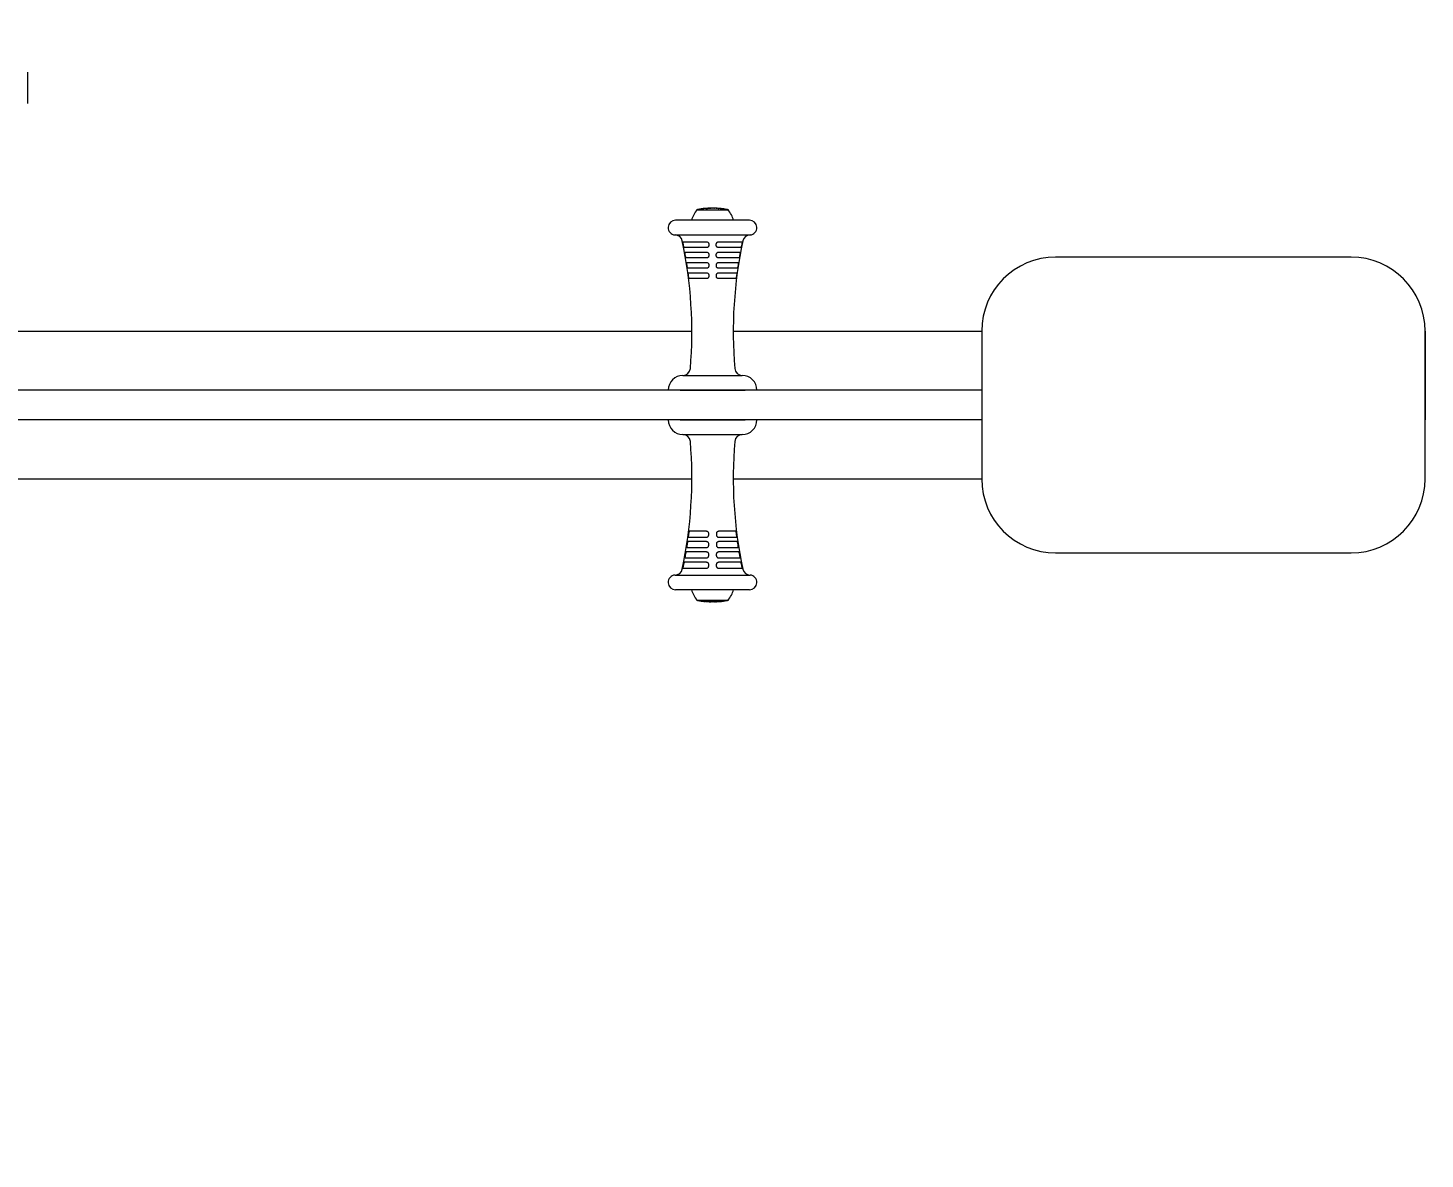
# Model space of a CAD drawing. Header units: millimetres. Extents: x -3351 to 2882, y -2837 to 2332.
# Drawn here: x 437 to 1382, y 97 to 862 of the extents above; entities that cross this region are included whole.
import ezdxf

# ---------------------------------------------------------------- set-up
doc = ezdxf.new("R2010")
doc.units = ezdxf.units.MM
doc.layers.add('DIKOM_ОБЪЕКТ', color=7, linetype='Continuous')
doc.layers.add('DIKOM_РАЗМЕР_ЗОНА', color=7, linetype='Continuous')
doc.styles.add('style1', font='arialbd.ttf', dxfattribs={"width": 0.8})
doc.dimstyles.new('1-50', dxfattribs={"dimtxt": 300, "dimasz": 200, "dimexe": 100, "dimexo": 0, "dimgap": 100, "dimtad": 1, "dimtxsty": 'style1', "dimcen": 200, "dimclrd": 7, "dimclre": 7, "dimclrt": 7, "dimadec": 1, "dimazin": 2, "dimtfac": 1, "dimtmove": 0, "dimatfit": 2, "dimfxl": 0, "dimlwd": 25, "dimlwe": 18, "dimarcsym": 0})

# ---------------------------------------------------------------- blocks, each defined once
blk = doc.blocks.new('*D3')
at = {"layer": 'Defpoints', "color": 0, "transparency": 16777216}
for p in [(-2900.55, 2331.81), (804.23, 2331.81), (804.23, -2168.19)]:
    blk.add_point(p, dxfattribs=at)
at = {"layer": 'DIKOM_РАЗМЕР_ЗОНА', "color": 7, "lineweight": 18, "transparency": 16777216}
for p, q in [((804.23, 2331.81), (-3000.55, 2331.81)), ((804.23, -2168.19), (-3000.55, -2168.19))]:
    blk.add_line(p, q, dxfattribs=at)
at = {"layer": 'DIKOM_РАЗМЕР_ЗОНА', "color": 7, "lineweight": 25, "transparency": 16777216}
blk.add_line((-2900.55, -1968.19), (-2900.55, 2131.81), dxfattribs=at)
at = {"layer": 'DIKOM_РАЗМЕР_ЗОНА', "color": 7, "transparency": 16777216}
for points in [[(-2933.88, 2131.81), (-2867.22, 2131.81), (-2900.55, 2331.81)], [(-2933.88, -1968.19), (-2867.22, -1968.19), (-2900.55, -2168.19)]]:
    blk.add_solid(points, dxfattribs=at)
at = {"layer": 'DIKOM_РАЗМЕР_ЗОНА', "color": 7, "transparency": 16777216, "insert": (-3153.72, 105.82), "char_height": 300, "attachment_point": 5, "rotation": 90, "style": 'style1'}
blk.add_mtext('{\\fArial|b0|i0|c204|p34;4500}', dxfattribs=at)

msp = doc.modelspace()

# ---------------------------------------------------------------- linework, layer by layer
at = {"layer": 'DIKOM_ОБЪЕКТ', "color": 7, "linetype": 'Continuous', "lineweight": 15}
for p, q in [((436.981, 810.813), (436.981, 831.813)), ((889.397, 738.813), (910.997, 738.813)), ((893.277, 739.434), (893.286, 739.435)), ((893.286, 739.435), (893.616, 739.545)), ((893.882, 739.579), (893.569, 739.441)), ((894.096, 739.608), (894.308, 739.621)), ((895.549, 739.673), (894.222, 739.619)), ((895.673, 739.709), (895.687, 739.71)), ((896.452, 739.798), (896.44, 739.801)), ((899.27, 739.866), (898.723, 739.866)), ((899.653, 739.866), (899.27, 739.866)), ((900.7, 739.866), (899.656, 739.866)), ((900.353, 739.864), (900.698, 739.864)), ((901.624, 739.866), (900.714, 739.866)), ((901.528, 739.865), (901.792, 739.865)), ((903.975, 739.793), (903.74, 739.809)), ((907.876, 739.399), (907.931, 739.394)), ((925.184, 731.826), (875.211, 731.826)), ((874.844, 721.813), (925.551, 721.813)), ((880.287, 717.211), (896.099, 717.211)), ((896.094, 713.217), (881.112, 713.217)), ((881.694, 710.222), (896.091, 710.222)), ((904.296, 717.211), (920.108, 717.211)), ((919.283, 713.217), (904.301, 713.217)), ((904.304, 710.222), (918.701, 710.222)), ((896.086, 706.229), (882.421, 706.229)), ((882.93, 703.234), (896.083, 703.234)), ((917.973, 706.229), (904.308, 706.229)), ((904.312, 703.234), (917.465, 703.234)), ((1332.316, 706.813), (1132.316, 706.813)), ((896.079, 699.241), (883.56, 699.241)), ((883.996, 696.246), (896.075, 696.246)), ((896.071, 692.252), (884.529, 692.252)), ((916.835, 699.241), (904.316, 699.241)), ((904.32, 696.246), (916.399, 696.246)), ((915.866, 692.252), (904.324, 692.252)), ((-621.564, 656.813), (886.196, 656.813)), ((914.198, 656.813), (1082.316, 656.813)), ((1082.316, 656.813), (1082.316, 556.813)), ((1382.316, 656.813), (1382.316, 616.813)), ((1382.316, 556.813), (1382.316, 656.813)), ((880.197, 626.813), (920.197, 626.813)), ((1082.316, 616.813), (-817.684, 616.813)), ((878.197, 616.813), (922.197, 616.813)), ((1382.316, 616.813), (1382.316, 596.813)), ((1082.316, 596.813), (-817.684, 596.813)), ((878.197, 596.813), (922.197, 596.813)), ((1382.316, 556.813), (1382.316, 596.813)), ((880.197, 586.813), (920.197, 586.813)), ((-621.564, 556.813), (886.196, 556.813)), ((914.198, 556.813), (1082.316, 556.813)), ((896.071, 521.374), (884.529, 521.374)), ((915.866, 521.374), (904.324, 521.374)), ((896.079, 514.385), (883.56, 514.385)), ((883.996, 517.38), (896.075, 517.38)), ((916.835, 514.385), (904.316, 514.385)), ((904.32, 517.38), (916.399, 517.38)), ((881.694, 503.404), (896.091, 503.404)), ((896.086, 507.397), (882.421, 507.397)), ((882.93, 510.392), (896.083, 510.392)), ((904.304, 503.404), (918.701, 503.404)), ((917.973, 507.397), (904.308, 507.397)), ((904.312, 510.392), (917.465, 510.392)), ((1132.316, 506.813), (1332.316, 506.813)), ((874.844, 491.813), (925.551, 491.813)), ((880.287, 496.415), (896.099, 496.415)), ((896.094, 500.409), (881.112, 500.409)), ((904.296, 496.415), (920.108, 496.415)), ((919.283, 500.409), (904.301, 500.409)), ((925.184, 481.799), (875.211, 481.799)), ((889.397, 474.813), (910.997, 474.813)), ((893.277, 474.192), (893.286, 474.191)), ((893.286, 474.191), (893.616, 474.081)), ((893.882, 474.047), (893.569, 474.185)), ((894.096, 474.018), (894.308, 474.005)), ((895.549, 473.953), (894.222, 474.007)), ((895.673, 473.917), (895.687, 473.916)), ((896.452, 473.828), (896.44, 473.825)), ((899.27, 473.76), (898.723, 473.76)), ((899.653, 473.76), (899.27, 473.76)), ((900.7, 473.76), (899.656, 473.76)), ((900.353, 473.762), (900.698, 473.761)), ((901.624, 473.76), (900.714, 473.76)), ((901.528, 473.761), (901.792, 473.761)), ((903.975, 473.833), (903.74, 473.817)), ((907.876, 474.227), (907.931, 474.232))]:
    msp.add_line(p, q, dxfattribs=at)
at = {"layer": 'DIKOM_ОБЪЕКТ', "color": 7, "linetype": 'Continuous', "lineweight": 15, "flags": 128}
for points in [[(893.957, 739.593), (893.952, 739.592), (893.948, 739.592)], [(893.957, 474.033), (893.952, 474.034), (893.948, 474.034)]]:
    msp.add_lwpolyline(points, dxfattribs=at)
at = {"layer": 'DIKOM_ОБЪЕКТ', "color": 7, "linetype": 'Continuous', "lineweight": 15}
for centre, radius, start, end in [((903.874, 726.653), 18.677, 139.378843, 163.932617), ((898.723, 698.03), 41.836, 99.174149, 102.879622), ((898.723, 698.03), 41.836, 97.012826, 98.092004), ((898.723, 698.03), 41.836, 94.849567, 96.058427), ((898.723, 698.03), 41.836, 93.095097, 94.210738), ((898.723, 698.03), 41.836, 90, 92.474742), ((901.672, 698.03), 41.836, 88.951139, 89.287411), ((901.672, 698.03), 41.836, 87.166818, 88.314046), ((901.672, 698.03), 41.836, 85.338527, 86.529084), ((901.672, 698.03), 41.836, 83.395149, 84.506826), ((901.672, 698.03), 41.836, 77.120378, 81.470509), ((896.521, 726.653), 18.677, 16.067383, 40.621157), ((875.211, 726.813), 5.013, 90, 265.797531), ((925.184, 726.813), 5.013, 274.202469, 90), ((874.844, 716.813), 5, 11.936435, 90), ((925.551, 716.813), 5, 90, 168.063565), ((587.339, 656.035), 298.859, 355.271847, 11.936435), ((1213.056, 656.035), 298.859, 168.063565, 184.728153), ((1132.316, 656.813), 50, 90, 180), ((1332.316, 656.813), 50, 0, 90), ((880.197, 616.813), 10, 90, 180), ((880.197, 631.813), 5, 270, 355.271847), ((920.197, 631.813), 5, 184.728153, 270), ((920.197, 616.813), 10, 0, 90), ((880.197, 596.813), 10, 180, 270), ((920.197, 596.813), 10, 270, 0), ((880.197, 581.813), 5, 4.728153, 90), ((920.197, 581.813), 5, 90, 175.271847), ((587.339, 557.591), 298.859, 348.063565, 4.728153), ((1213.056, 557.591), 298.859, 175.271847, 191.936435), ((1132.316, 556.813), 50, 180, 270), ((1332.316, 556.813), 50, 270, 0), ((875.211, 486.813), 5.013, 94.202469, 270), ((874.844, 496.813), 5, 270, 348.063565), ((925.551, 496.813), 5, 191.936435, 270), ((925.184, 486.813), 5.013, 270, 85.797531), ((903.874, 486.973), 18.677, 196.067383, 220.621157), ((898.723, 515.596), 41.836, 257.120378, 260.825851), ((898.723, 515.596), 41.836, 261.907996, 262.987174), ((898.723, 515.596), 41.836, 263.941573, 265.150433), ((898.723, 515.596), 41.836, 265.789262, 266.904903), ((898.723, 515.596), 41.836, 267.525258, 270), ((901.672, 515.596), 41.836, 270.712589, 271.048861), ((901.672, 515.596), 41.836, 271.685954, 272.833182), ((901.672, 515.596), 41.836, 273.470916, 274.661473), ((901.672, 515.596), 41.836, 275.493174, 276.604851), ((901.672, 515.596), 41.836, 278.529491, 282.879622), ((896.521, 486.973), 18.677, 319.378843, 343.932617)]:
    msp.add_arc(centre, radius, start, end, dxfattribs=at)
for points, knots in [([(892.22, 739.357), (892.303, 739.37), (892.451, 739.393), (892.6, 739.415), (892.664, 739.424)], [0, 0, 0, 0, 0.5631249, 1, 1, 1, 1]), ([(892.952, 739.349), (892.83, 739.365), (892.586, 739.398), (892.342, 739.371), (892.22, 739.357)], [0, 0, 0, 0, 0.5001556, 1, 1, 1, 1]), ([(892.664, 739.424), (892.766, 739.436), (892.971, 739.46), (893.175, 739.443), (893.277, 739.434)], [0, 0, 0, 0, 0.5001774, 1, 1, 1, 1]), ([(893.569, 739.441), (893.475, 739.428), (893.269, 739.398), (893.064, 739.366), (892.952, 739.349)], [0, 0, 0, 0, 0.4560331, 1, 1, 1, 1]), ([(893.648, 739.556), (893.723, 739.565), (893.818, 739.576), (893.914, 739.587), (893.934, 739.589)], [0, 0, 0, 0, 0.7869109, 1, 1, 1, 1]), ([(893.948, 739.592), (893.938, 739.59), (893.922, 739.588), (893.899, 739.583), (893.888, 739.58), (893.882, 739.579)], [0, 0, 0, 0, 0.4999551, 0.7499735, 1, 1, 1, 1]), ([(894.222, 739.619), (894.176, 739.615), (894.107, 739.608), (894.018, 739.599), (893.977, 739.595), (893.957, 739.593)], [0, 0, 0, 0, 0.4997444, 0.7497682, 1, 1, 1, 1]), ([(896.241, 739.731), (896.123, 739.722), (895.892, 739.704), (895.661, 739.683), (895.549, 739.673)], [0, 0, 0, 0, 0.5130717, 1, 1, 1, 1]), ([(895.652, 739.747), (895.726, 739.753), (895.923, 739.77), (896.119, 739.746), (896.241, 739.731)], [0, 0, 0, 0, 0.379297, 1, 1, 1, 1]), ([(896.431, 739.803), (896.48, 739.805), (896.56, 739.81), (896.77, 739.817), (896.85, 739.82)], [0, 0, 0, 0, 0.6185909, 1, 1, 1, 1]), ([(898.47, 739.841), (898.262, 739.836), (897.881, 739.825), (897.344, 739.811), (896.913, 739.802), (896.598, 739.797), (896.501, 739.798), (896.452, 739.798)], [0, 0, 0, 0, 0.2252873, 0.412934, 0.6000845, 0.8000746, 1, 1, 1, 1]), ([(896.862, 739.823), (896.858, 739.822), (896.841, 739.821), (896.872, 739.821), (896.896, 739.821)], [0, 0, 0, 0, 0.2185126, 1, 1, 1, 1]), ([(896.896, 739.821), (896.954, 739.821), (897.047, 739.821), (897.366, 739.825), (897.719, 739.833), (898.076, 739.842), (898.295, 739.847), (898.379, 739.849)], [0, 0, 0, 0, 0.3018484, 0.4914057, 0.681088, 0.8764323, 1, 1, 1, 1]), ([(898.379, 739.849), (898.526, 739.852), (898.797, 739.859), (899.11, 739.864), (899.292, 739.866), (899.353, 739.865), (899.337, 739.864), (899.334, 739.864)], [0, 0, 0, 0, 0.2743091, 0.5058181, 0.7373595, 0.9561335, 1, 1, 1, 1]), ([(899.66, 739.865), (899.581, 739.865), (899.425, 739.864), (898.987, 739.854), (898.644, 739.846), (898.47, 739.841)], [0, 0, 0, 0, 0.3317203, 0.6612063, 1, 1, 1, 1]), ([(900.979, 739.863), (900.874, 739.863), (900.666, 739.864), (900.457, 739.864), (900.353, 739.864)], [0, 0, 0, 0, 0.4998274, 1, 1, 1, 1]), ([(902.193, 739.86), (901.836, 739.863), (901.431, 739.867), (901.027, 739.864), (900.979, 739.863)], [0, 0, 0, 0, 0.8809304, 1, 1, 1, 1]), ([(902.731, 739.842), (902.673, 739.847), (902.575, 739.856), (902.477, 739.857), (902.438, 739.858)], [0, 0, 0, 0, 0.5965998, 1, 1, 1, 1]), ([(902.698, 739.844), (902.735, 739.846), (902.894, 739.855), (903.053, 739.84), (903.175, 739.828)], [0, 0, 0, 0, 0.2332696, 1, 1, 1, 1]), ([(903.175, 739.828), (903.104, 739.831), (902.956, 739.836), (902.807, 739.84), (902.731, 739.842)], [0, 0, 0, 0, 0.4837275, 1, 1, 1, 1]), ([(904.42, 739.767), (904.349, 739.772), (904.201, 739.781), (904.053, 739.789), (903.975, 739.793)], [0, 0, 0, 0, 0.4760716, 1, 1, 1, 1]), ([(904.006, 739.791), (904.022, 739.792), (904.16, 739.801), (904.298, 739.783), (904.42, 739.767)], [0, 0, 0, 0, 0.1146975, 1, 1, 1, 1]), ([(906.744, 739.555), (906.546, 739.577), (906.219, 739.615), (905.751, 739.664), (905.362, 739.702), (905.175, 739.718), (905.072, 739.727)], [0, 0, 0, 0, 0.320507, 0.5307548, 0.7410249, 1, 1, 1, 1]), ([(905.361, 739.701), (905.361, 739.701), (905.4, 739.699), (905.555, 739.685), (905.798, 739.662), (906.11, 739.63), (906.403, 739.597), (906.594, 739.575), (906.665, 739.566)], [0, 0, 0, 0, 0.0012139, 0.233815, 0.4228708, 0.6129704, 0.8553598, 1, 1, 1, 1]), ([(906.665, 739.566), (906.785, 739.552), (907.031, 739.522), (907.276, 739.488), (907.401, 739.471)], [0, 0, 0, 0, 0.4884051, 1, 1, 1, 1]), ([(907.931, 739.394), (907.729, 739.424), (907.334, 739.481), (906.937, 739.531), (906.744, 739.555)], [0, 0, 0, 0, 0.5122659, 1, 1, 1, 1]), ([(880.343, 715.713), (880.323, 715.812), (880.304, 715.91), (880.269, 716.103), (880.253, 716.199), (880.212, 716.471), (880.193, 716.639), (880.182, 716.847), (880.181, 716.91), (880.186, 717.018), (880.191, 717.063), (880.208, 717.137), (880.22, 717.165), (880.249, 717.201), (880.266, 717.211), (880.287, 717.211)], [0, 0, 0, 0, 0.125, 0.125, 0.25, 0.25, 0.5, 0.5, 0.625, 0.625, 0.75, 0.75, 0.875, 0.875, 1, 1, 1, 1]), ([(881.112, 713.217), (881.069, 713.217), (881.022, 713.256), (880.925, 713.403), (880.875, 713.512), (880.801, 713.717), (880.776, 713.793), (880.727, 713.956), (880.703, 714.042), (880.656, 714.225), (880.633, 714.321), (880.588, 714.515), (880.567, 714.614), (880.547, 714.715)], [0, 0, 0, 0, 0.25, 0.25, 0.5, 0.5, 0.625, 0.625, 0.75, 0.75, 0.875, 0.875, 1, 1, 1, 1]), ([(881.693, 708.725), (881.675, 708.824), (881.659, 708.922), (881.629, 709.117), (881.616, 709.213), (881.583, 709.486), (881.569, 709.654), (881.566, 709.861), (881.568, 709.924), (881.577, 710.031), (881.585, 710.076), (881.606, 710.149), (881.62, 710.177), (881.653, 710.213), (881.672, 710.222), (881.694, 710.222)], [0, 0, 0, 0, 0.125, 0.125, 0.25, 0.25, 0.5, 0.5, 0.625, 0.625, 0.75, 0.75, 0.875, 0.875, 1, 1, 1, 1]), ([(896.091, 710.222), (896.288, 710.222), (896.486, 710.185), (896.855, 710.039), (897.028, 709.929), (897.244, 709.722), (897.31, 709.645), (897.424, 709.481), (897.472, 709.394), (897.55, 709.211), (897.58, 709.115), (897.62, 708.922), (897.63, 708.824), (897.63, 708.725)], [0, 0, 0, 0, 0.25, 0.25, 0.5, 0.5, 0.625, 0.625, 0.75, 0.75, 0.875, 0.875, 1, 1, 1, 1]), ([(897.634, 714.715), (897.634, 714.513), (897.591, 714.313), (897.473, 714.042), (897.424, 713.954), (897.31, 713.791), (897.246, 713.716), (897.103, 713.58), (897.024, 713.517), (896.857, 713.411), (896.77, 713.366), (896.492, 713.255), (896.296, 713.217), (896.094, 713.217)], [0, 0, 0, 0, 0.25, 0.25, 0.375, 0.375, 0.5, 0.5, 0.625, 0.625, 0.75, 0.75, 1, 1, 1, 1]), ([(896.099, 717.211), (896.297, 717.211), (896.495, 717.173), (896.864, 717.026), (897.037, 716.915), (897.252, 716.708), (897.318, 716.63), (897.43, 716.466), (897.478, 716.38), (897.556, 716.197), (897.586, 716.102), (897.625, 715.909), (897.635, 715.812), (897.635, 715.713)], [0, 0, 0, 0, 0.25, 0.25, 0.5, 0.5, 0.625, 0.625, 0.75, 0.75, 0.875, 0.875, 1, 1, 1, 1]), ([(902.76, 715.713), (902.76, 715.812), (902.77, 715.91), (902.809, 716.103), (902.839, 716.199), (902.956, 716.471), (903.072, 716.639), (903.287, 716.847), (903.367, 716.91), (903.535, 717.018), (903.624, 717.063), (903.809, 717.137), (903.906, 717.165), (904.099, 717.201), (904.197, 717.211), (904.296, 717.211)], [0, 0, 0, 0, 0.125, 0.125, 0.25, 0.25, 0.5, 0.5, 0.625, 0.625, 0.75, 0.75, 0.875, 0.875, 1, 1, 1, 1]), ([(904.301, 713.217), (904.099, 713.217), (903.9, 713.256), (903.533, 713.403), (903.362, 713.512), (903.149, 713.717), (903.083, 713.793), (902.97, 713.956), (902.922, 714.042), (902.842, 714.225), (902.812, 714.321), (902.771, 714.515), (902.761, 714.614), (902.761, 714.715)], [0, 0, 0, 0, 0.25, 0.25, 0.5, 0.5, 0.625, 0.625, 0.75, 0.75, 0.875, 0.875, 1, 1, 1, 1]), ([(902.765, 708.725), (902.765, 708.824), (902.775, 708.922), (902.815, 709.117), (902.845, 709.213), (902.963, 709.486), (903.08, 709.654), (903.296, 709.861), (903.376, 709.924), (903.544, 710.031), (903.633, 710.076), (903.818, 710.149), (903.915, 710.177), (904.108, 710.213), (904.205, 710.222), (904.304, 710.222)], [0, 0, 0, 0, 0.125, 0.125, 0.25, 0.25, 0.5, 0.5, 0.625, 0.625, 0.75, 0.75, 0.875, 0.875, 1, 1, 1, 1]), ([(918.701, 710.222), (918.744, 710.222), (918.778, 710.185), (918.821, 710.039), (918.83, 709.929), (918.827, 709.722), (918.823, 709.645), (918.81, 709.481), (918.801, 709.394), (918.779, 709.211), (918.765, 709.115), (918.736, 708.922), (918.719, 708.824), (918.701, 708.725)], [0, 0, 0, 0, 0.25, 0.25, 0.5, 0.5, 0.625, 0.625, 0.75, 0.75, 0.875, 0.875, 1, 1, 1, 1]), ([(919.848, 714.715), (919.807, 714.513), (919.762, 714.313), (919.691, 714.042), (919.667, 713.954), (919.618, 713.791), (919.593, 713.716), (919.544, 713.58), (919.519, 713.517), (919.47, 713.411), (919.445, 713.366), (919.373, 713.255), (919.326, 713.217), (919.283, 713.217)], [0, 0, 0, 0, 0.25, 0.25, 0.375, 0.375, 0.5, 0.5, 0.625, 0.625, 0.75, 0.75, 1, 1, 1, 1]), ([(920.108, 717.211), (920.149, 717.211), (920.179, 717.173), (920.212, 717.026), (920.217, 716.915), (920.205, 716.708), (920.199, 716.63), (920.18, 716.466), (920.169, 716.38), (920.141, 716.197), (920.125, 716.102), (920.091, 715.909), (920.072, 715.812), (920.052, 715.713)], [0, 0, 0, 0, 0.25, 0.25, 0.5, 0.5, 0.625, 0.625, 0.75, 0.75, 0.875, 0.875, 1, 1, 1, 1]), ([(882.421, 706.229), (882.375, 706.229), (882.326, 706.267), (882.229, 706.413), (882.179, 706.521), (882.107, 706.726), (882.083, 706.803), (882.037, 706.965), (882.015, 707.051), (881.971, 707.234), (881.949, 707.331), (881.909, 707.526), (881.89, 707.625), (881.872, 707.726)], [0, 0, 0, 0, 0.25, 0.25, 0.5, 0.5, 0.625, 0.625, 0.75, 0.75, 0.875, 0.875, 1, 1, 1, 1]), ([(882.872, 701.736), (882.841, 701.936), (882.816, 702.135), (882.782, 702.5), (882.774, 702.668), (882.779, 702.875), (882.783, 702.937), (882.798, 703.044), (882.808, 703.089), (882.833, 703.161), (882.849, 703.189), (882.886, 703.225), (882.907, 703.234), (882.93, 703.234)], [0, 0, 0, 0, 0.25, 0.25, 0.5, 0.5, 0.625, 0.625, 0.75, 0.75, 0.875, 0.875, 1, 1, 1, 1]), ([(883.56, 699.241), (883.511, 699.241), (883.46, 699.279), (883.361, 699.423), (883.312, 699.531), (883.243, 699.735), (883.22, 699.812), (883.176, 699.974), (883.155, 700.061), (883.115, 700.244), (883.095, 700.341), (883.059, 700.537), (883.043, 700.636), (883.027, 700.738)], [0, 0, 0, 0, 0.25, 0.25, 0.5, 0.5, 0.625, 0.625, 0.75, 0.75, 0.875, 0.875, 1, 1, 1, 1]), ([(897.624, 700.738), (897.624, 700.534), (897.58, 700.334), (897.46, 700.06), (897.41, 699.972), (897.295, 699.81), (897.23, 699.735), (897.086, 699.598), (897.006, 699.537), (896.839, 699.431), (896.751, 699.387), (896.474, 699.278), (896.278, 699.241), (896.079, 699.241)], [0, 0, 0, 0, 0.25, 0.25, 0.375, 0.375, 0.5, 0.5, 0.625, 0.625, 0.75, 0.75, 1, 1, 1, 1]), ([(896.083, 703.234), (896.28, 703.234), (896.477, 703.197), (896.846, 703.052), (897.019, 702.943), (897.236, 702.736), (897.302, 702.659), (897.417, 702.495), (897.465, 702.408), (897.544, 702.225), (897.575, 702.129), (897.615, 701.935), (897.625, 701.836), (897.625, 701.736)], [0, 0, 0, 0, 0.25, 0.25, 0.5, 0.5, 0.625, 0.625, 0.75, 0.75, 0.875, 0.875, 1, 1, 1, 1]), ([(897.629, 707.726), (897.629, 707.524), (897.586, 707.324), (897.467, 707.051), (897.417, 706.963), (897.302, 706.8), (897.238, 706.726), (897.094, 706.589), (897.015, 706.527), (896.848, 706.421), (896.76, 706.376), (896.483, 706.266), (896.287, 706.229), (896.086, 706.229)], [0, 0, 0, 0, 0.25, 0.25, 0.375, 0.375, 0.5, 0.5, 0.625, 0.625, 0.75, 0.75, 1, 1, 1, 1]), ([(904.308, 706.229), (904.108, 706.229), (903.909, 706.267), (903.542, 706.413), (903.371, 706.521), (903.156, 706.726), (903.091, 706.803), (902.977, 706.965), (902.928, 707.051), (902.848, 707.234), (902.817, 707.331), (902.776, 707.526), (902.766, 707.625), (902.766, 707.726)], [0, 0, 0, 0, 0.25, 0.25, 0.5, 0.5, 0.625, 0.625, 0.75, 0.75, 0.875, 0.875, 1, 1, 1, 1]), ([(902.77, 701.736), (902.77, 701.936), (902.812, 702.135), (902.97, 702.5), (903.088, 702.668), (903.305, 702.875), (903.385, 702.937), (903.553, 703.044), (903.642, 703.089), (903.827, 703.161), (903.923, 703.189), (904.116, 703.225), (904.214, 703.234), (904.312, 703.234)], [0, 0, 0, 0, 0.25, 0.25, 0.5, 0.5, 0.625, 0.625, 0.75, 0.75, 0.875, 0.875, 1, 1, 1, 1]), ([(904.316, 699.241), (904.117, 699.241), (903.918, 699.279), (903.552, 699.423), (903.38, 699.531), (903.164, 699.735), (903.098, 699.812), (902.983, 699.974), (902.934, 700.061), (902.854, 700.244), (902.823, 700.341), (902.781, 700.537), (902.771, 700.636), (902.771, 700.738)], [0, 0, 0, 0, 0.25, 0.25, 0.5, 0.5, 0.625, 0.625, 0.75, 0.75, 0.875, 0.875, 1, 1, 1, 1]), ([(917.368, 700.738), (917.337, 700.534), (917.3, 700.334), (917.24, 700.06), (917.218, 699.972), (917.174, 699.81), (917.152, 699.735), (917.106, 699.598), (917.082, 699.537), (917.033, 699.431), (917.009, 699.387), (916.934, 699.278), (916.884, 699.241), (916.835, 699.241)], [0, 0, 0, 0, 0.25, 0.25, 0.375, 0.375, 0.5, 0.5, 0.625, 0.625, 0.75, 0.75, 1, 1, 1, 1]), ([(917.465, 703.234), (917.511, 703.234), (917.549, 703.197), (917.6, 703.052), (917.615, 702.943), (917.619, 702.736), (917.618, 702.659), (917.61, 702.495), (917.604, 702.408), (917.587, 702.225), (917.577, 702.129), (917.552, 701.935), (917.538, 701.836), (917.522, 701.736)], [0, 0, 0, 0, 0.25, 0.25, 0.5, 0.5, 0.625, 0.625, 0.75, 0.75, 0.875, 0.875, 1, 1, 1, 1]), ([(918.523, 707.726), (918.487, 707.524), (918.445, 707.324), (918.38, 707.051), (918.357, 706.963), (918.311, 706.8), (918.287, 706.726), (918.239, 706.589), (918.215, 706.527), (918.166, 706.421), (918.142, 706.376), (918.068, 706.266), (918.02, 706.229), (917.973, 706.229)], [0, 0, 0, 0, 0.25, 0.25, 0.375, 0.375, 0.5, 0.5, 0.625, 0.625, 0.75, 0.75, 1, 1, 1, 1]), ([(883.882, 694.748), (883.855, 694.949), (883.835, 695.149), (883.812, 695.515), (883.81, 695.683), (883.822, 695.889), (883.829, 695.951), (883.848, 696.057), (883.86, 696.102), (883.89, 696.174), (883.908, 696.201), (883.949, 696.237), (883.971, 696.246), (883.996, 696.246)], [0, 0, 0, 0, 0.25, 0.25, 0.5, 0.5, 0.625, 0.625, 0.75, 0.75, 0.875, 0.875, 1, 1, 1, 1]), ([(884.529, 692.252), (884.477, 692.252), (884.424, 692.29), (884.324, 692.433), (884.275, 692.541), (884.208, 692.745), (884.187, 692.821), (884.146, 692.984), (884.126, 693.071), (884.089, 693.254), (884.072, 693.351), (884.04, 693.548), (884.025, 693.648), (884.012, 693.75)], [0, 0, 0, 0, 0.25, 0.25, 0.5, 0.5, 0.625, 0.625, 0.75, 0.75, 0.875, 0.875, 1, 1, 1, 1]), ([(897.619, 693.75), (897.619, 693.545), (897.575, 693.344), (897.454, 693.07), (897.404, 692.982), (897.288, 692.819), (897.223, 692.744), (897.078, 692.608), (896.998, 692.547), (896.83, 692.441), (896.742, 692.397), (896.465, 692.289), (896.27, 692.252), (896.071, 692.252)], [0, 0, 0, 0, 0.25, 0.25, 0.375, 0.375, 0.5, 0.5, 0.625, 0.625, 0.75, 0.75, 1, 1, 1, 1]), ([(896.075, 696.246), (896.271, 696.246), (896.469, 696.209), (896.837, 696.065), (897.01, 695.956), (897.228, 695.751), (897.295, 695.673), (897.41, 695.509), (897.459, 695.422), (897.539, 695.239), (897.569, 695.142), (897.61, 694.947), (897.62, 694.849), (897.62, 694.748)], [0, 0, 0, 0, 0.25, 0.25, 0.5, 0.5, 0.625, 0.625, 0.75, 0.75, 0.875, 0.875, 1, 1, 1, 1]), ([(902.775, 694.748), (902.775, 694.949), (902.817, 695.149), (902.976, 695.515), (903.095, 695.683), (903.313, 695.889), (903.394, 695.951), (903.562, 696.057), (903.651, 696.102), (903.836, 696.174), (903.932, 696.201), (904.124, 696.237), (904.222, 696.246), (904.32, 696.246)], [0, 0, 0, 0, 0.25, 0.25, 0.5, 0.5, 0.625, 0.625, 0.75, 0.75, 0.875, 0.875, 1, 1, 1, 1]), ([(904.324, 692.252), (904.125, 692.252), (903.927, 692.29), (903.56, 692.433), (903.388, 692.541), (903.172, 692.745), (903.105, 692.821), (902.99, 692.984), (902.94, 693.071), (902.859, 693.254), (902.828, 693.351), (902.786, 693.548), (902.776, 693.648), (902.775, 693.75)], [0, 0, 0, 0, 0.25, 0.25, 0.5, 0.5, 0.625, 0.625, 0.75, 0.75, 0.875, 0.875, 1, 1, 1, 1]), ([(916.383, 693.75), (916.356, 693.545), (916.324, 693.344), (916.269, 693.07), (916.249, 692.982), (916.208, 692.819), (916.186, 692.744), (916.141, 692.608), (916.118, 692.547), (916.07, 692.441), (916.046, 692.397), (915.97, 692.289), (915.918, 692.252), (915.866, 692.252)], [0, 0, 0, 0, 0.25, 0.25, 0.375, 0.375, 0.5, 0.5, 0.625, 0.625, 0.75, 0.75, 1, 1, 1, 1]), ([(916.399, 696.246), (916.449, 696.246), (916.49, 696.209), (916.55, 696.065), (916.569, 695.956), (916.581, 695.751), (916.583, 695.673), (916.58, 695.509), (916.577, 695.422), (916.565, 695.239), (916.557, 695.142), (916.538, 694.947), (916.526, 694.849), (916.513, 694.748)], [0, 0, 0, 0, 0.25, 0.25, 0.5, 0.5, 0.625, 0.625, 0.75, 0.75, 0.875, 0.875, 1, 1, 1, 1]), ([(884.529, 521.374), (884.477, 521.374), (884.424, 521.336), (884.324, 521.193), (884.275, 521.085), (884.208, 520.881), (884.187, 520.805), (884.146, 520.642), (884.126, 520.555), (884.089, 520.372), (884.072, 520.274), (884.04, 520.078), (884.025, 519.978), (884.012, 519.876)], [0, 0, 0, 0, 0.25, 0.25, 0.5, 0.5, 0.625, 0.625, 0.75, 0.75, 0.875, 0.875, 1, 1, 1, 1]), ([(897.619, 519.876), (897.619, 520.08), (897.575, 520.282), (897.454, 520.556), (897.404, 520.644), (897.288, 520.807), (897.223, 520.882), (897.078, 521.018), (896.998, 521.079), (896.83, 521.184), (896.742, 521.229), (896.465, 521.337), (896.27, 521.374), (896.071, 521.374)], [0, 0, 0, 0, 0.25, 0.25, 0.375, 0.375, 0.5, 0.5, 0.625, 0.625, 0.75, 0.75, 1, 1, 1, 1]), ([(904.324, 521.374), (904.125, 521.374), (903.927, 521.336), (903.56, 521.193), (903.388, 521.085), (903.172, 520.881), (903.105, 520.805), (902.99, 520.642), (902.94, 520.555), (902.859, 520.372), (902.828, 520.274), (902.786, 520.078), (902.776, 519.978), (902.775, 519.876)], [0, 0, 0, 0, 0.25, 0.25, 0.5, 0.5, 0.625, 0.625, 0.75, 0.75, 0.875, 0.875, 1, 1, 1, 1]), ([(916.383, 519.876), (916.356, 520.08), (916.324, 520.282), (916.269, 520.556), (916.249, 520.644), (916.208, 520.807), (916.186, 520.882), (916.141, 521.018), (916.118, 521.079), (916.07, 521.184), (916.046, 521.229), (915.97, 521.337), (915.918, 521.374), (915.866, 521.374)], [0, 0, 0, 0, 0.25, 0.25, 0.375, 0.375, 0.5, 0.5, 0.625, 0.625, 0.75, 0.75, 1, 1, 1, 1]), ([(882.872, 511.889), (882.841, 511.69), (882.816, 511.49), (882.782, 511.126), (882.774, 510.957), (882.779, 510.751), (882.783, 510.689), (882.798, 510.582), (882.808, 510.537), (882.833, 510.464), (882.849, 510.437), (882.886, 510.401), (882.907, 510.392), (882.93, 510.392)], [0, 0, 0, 0, 0.25, 0.25, 0.5, 0.5, 0.625, 0.625, 0.75, 0.75, 0.875, 0.875, 1, 1, 1, 1]), ([(883.56, 514.385), (883.511, 514.385), (883.46, 514.347), (883.361, 514.203), (883.312, 514.095), (883.243, 513.89), (883.22, 513.814), (883.176, 513.651), (883.155, 513.565), (883.115, 513.382), (883.095, 513.285), (883.059, 513.089), (883.043, 512.99), (883.027, 512.888)], [0, 0, 0, 0, 0.25, 0.25, 0.5, 0.5, 0.625, 0.625, 0.75, 0.75, 0.875, 0.875, 1, 1, 1, 1]), ([(883.882, 518.878), (883.855, 518.677), (883.835, 518.477), (883.812, 518.111), (883.81, 517.943), (883.822, 517.737), (883.829, 517.675), (883.848, 517.569), (883.86, 517.524), (883.89, 517.452), (883.908, 517.425), (883.949, 517.389), (883.971, 517.38), (883.996, 517.38)], [0, 0, 0, 0, 0.25, 0.25, 0.5, 0.5, 0.625, 0.625, 0.75, 0.75, 0.875, 0.875, 1, 1, 1, 1]), ([(896.075, 517.38), (896.271, 517.38), (896.469, 517.417), (896.837, 517.561), (897.01, 517.669), (897.228, 517.875), (897.295, 517.952), (897.41, 518.117), (897.459, 518.203), (897.539, 518.387), (897.569, 518.484), (897.61, 518.678), (897.62, 518.777), (897.62, 518.878)], [0, 0, 0, 0, 0.25, 0.25, 0.5, 0.5, 0.625, 0.625, 0.75, 0.75, 0.875, 0.875, 1, 1, 1, 1]), ([(897.624, 512.888), (897.624, 513.091), (897.58, 513.292), (897.46, 513.566), (897.41, 513.654), (897.295, 513.816), (897.23, 513.891), (897.086, 514.027), (897.006, 514.089), (896.839, 514.195), (896.751, 514.239), (896.474, 514.348), (896.278, 514.385), (896.079, 514.385)], [0, 0, 0, 0, 0.25, 0.25, 0.375, 0.375, 0.5, 0.5, 0.625, 0.625, 0.75, 0.75, 1, 1, 1, 1]), ([(896.083, 510.392), (896.28, 510.392), (896.477, 510.429), (896.846, 510.574), (897.019, 510.683), (897.236, 510.89), (897.302, 510.967), (897.417, 511.131), (897.465, 511.218), (897.544, 511.401), (897.575, 511.497), (897.615, 511.691), (897.625, 511.789), (897.625, 511.889)], [0, 0, 0, 0, 0.25, 0.25, 0.5, 0.5, 0.625, 0.625, 0.75, 0.75, 0.875, 0.875, 1, 1, 1, 1]), ([(902.77, 511.889), (902.77, 511.69), (902.812, 511.49), (902.97, 511.126), (903.088, 510.957), (903.305, 510.751), (903.385, 510.689), (903.553, 510.582), (903.642, 510.537), (903.827, 510.464), (903.923, 510.437), (904.116, 510.401), (904.214, 510.392), (904.312, 510.392)], [0, 0, 0, 0, 0.25, 0.25, 0.5, 0.5, 0.625, 0.625, 0.75, 0.75, 0.875, 0.875, 1, 1, 1, 1]), ([(904.316, 514.385), (904.117, 514.385), (903.918, 514.347), (903.552, 514.203), (903.38, 514.095), (903.164, 513.89), (903.098, 513.814), (902.983, 513.651), (902.934, 513.565), (902.854, 513.382), (902.823, 513.285), (902.781, 513.089), (902.771, 512.99), (902.771, 512.888)], [0, 0, 0, 0, 0.25, 0.25, 0.5, 0.5, 0.625, 0.625, 0.75, 0.75, 0.875, 0.875, 1, 1, 1, 1]), ([(902.775, 518.878), (902.775, 518.677), (902.817, 518.477), (902.976, 518.111), (903.095, 517.943), (903.313, 517.737), (903.394, 517.675), (903.562, 517.569), (903.651, 517.524), (903.836, 517.452), (903.932, 517.425), (904.124, 517.389), (904.222, 517.38), (904.32, 517.38)], [0, 0, 0, 0, 0.25, 0.25, 0.5, 0.5, 0.625, 0.625, 0.75, 0.75, 0.875, 0.875, 1, 1, 1, 1]), ([(916.399, 517.38), (916.449, 517.38), (916.49, 517.417), (916.55, 517.561), (916.569, 517.669), (916.581, 517.875), (916.583, 517.952), (916.58, 518.117), (916.577, 518.203), (916.565, 518.387), (916.557, 518.484), (916.538, 518.678), (916.526, 518.777), (916.513, 518.878)], [0, 0, 0, 0, 0.25, 0.25, 0.5, 0.5, 0.625, 0.625, 0.75, 0.75, 0.875, 0.875, 1, 1, 1, 1]), ([(917.368, 512.888), (917.337, 513.091), (917.3, 513.292), (917.24, 513.566), (917.218, 513.654), (917.174, 513.816), (917.152, 513.891), (917.106, 514.027), (917.082, 514.089), (917.033, 514.195), (917.009, 514.239), (916.934, 514.348), (916.884, 514.385), (916.835, 514.385)], [0, 0, 0, 0, 0.25, 0.25, 0.375, 0.375, 0.5, 0.5, 0.625, 0.625, 0.75, 0.75, 1, 1, 1, 1]), ([(917.465, 510.392), (917.511, 510.392), (917.549, 510.429), (917.6, 510.574), (917.615, 510.683), (917.619, 510.89), (917.618, 510.967), (917.61, 511.131), (917.604, 511.218), (917.587, 511.401), (917.577, 511.497), (917.552, 511.691), (917.538, 511.789), (917.522, 511.889)], [0, 0, 0, 0, 0.25, 0.25, 0.5, 0.5, 0.625, 0.625, 0.75, 0.75, 0.875, 0.875, 1, 1, 1, 1]), ([(881.693, 504.901), (881.675, 504.802), (881.659, 504.703), (881.629, 504.509), (881.616, 504.413), (881.583, 504.14), (881.569, 503.972), (881.566, 503.765), (881.568, 503.702), (881.577, 503.595), (881.585, 503.55), (881.606, 503.477), (881.62, 503.449), (881.653, 503.413), (881.672, 503.404), (881.694, 503.404)], [0, 0, 0, 0, 0.125, 0.125, 0.25, 0.25, 0.5, 0.5, 0.625, 0.625, 0.75, 0.75, 0.875, 0.875, 1, 1, 1, 1]), ([(882.421, 507.397), (882.375, 507.397), (882.326, 507.359), (882.229, 507.213), (882.179, 507.104), (882.107, 506.9), (882.083, 506.823), (882.037, 506.661), (882.015, 506.575), (881.971, 506.392), (881.949, 506.295), (881.909, 506.1), (881.89, 506.001), (881.872, 505.899)], [0, 0, 0, 0, 0.25, 0.25, 0.5, 0.5, 0.625, 0.625, 0.75, 0.75, 0.875, 0.875, 1, 1, 1, 1]), ([(897.629, 505.899), (897.629, 506.102), (897.586, 506.302), (897.467, 506.575), (897.417, 506.663), (897.302, 506.826), (897.238, 506.9), (897.094, 507.037), (897.015, 507.099), (896.848, 507.205), (896.76, 507.25), (896.483, 507.359), (896.287, 507.397), (896.086, 507.397)], [0, 0, 0, 0, 0.25, 0.25, 0.375, 0.375, 0.5, 0.5, 0.625, 0.625, 0.75, 0.75, 1, 1, 1, 1]), ([(896.091, 503.404), (896.288, 503.404), (896.486, 503.441), (896.855, 503.587), (897.028, 503.697), (897.244, 503.904), (897.31, 503.981), (897.424, 504.145), (897.472, 504.232), (897.55, 504.415), (897.58, 504.511), (897.62, 504.704), (897.63, 504.802), (897.63, 504.901)], [0, 0, 0, 0, 0.25, 0.25, 0.5, 0.5, 0.625, 0.625, 0.75, 0.75, 0.875, 0.875, 1, 1, 1, 1]), ([(902.765, 504.901), (902.765, 504.802), (902.775, 504.703), (902.815, 504.509), (902.845, 504.413), (902.963, 504.14), (903.08, 503.972), (903.296, 503.765), (903.376, 503.702), (903.544, 503.595), (903.633, 503.55), (903.818, 503.477), (903.915, 503.449), (904.108, 503.413), (904.205, 503.404), (904.304, 503.404)], [0, 0, 0, 0, 0.125, 0.125, 0.25, 0.25, 0.5, 0.5, 0.625, 0.625, 0.75, 0.75, 0.875, 0.875, 1, 1, 1, 1]), ([(904.308, 507.397), (904.108, 507.397), (903.909, 507.359), (903.542, 507.213), (903.371, 507.104), (903.156, 506.9), (903.091, 506.823), (902.977, 506.661), (902.928, 506.575), (902.848, 506.392), (902.817, 506.295), (902.776, 506.1), (902.766, 506.001), (902.766, 505.899)], [0, 0, 0, 0, 0.25, 0.25, 0.5, 0.5, 0.625, 0.625, 0.75, 0.75, 0.875, 0.875, 1, 1, 1, 1]), ([(918.523, 505.899), (918.487, 506.102), (918.445, 506.302), (918.38, 506.575), (918.357, 506.663), (918.311, 506.826), (918.287, 506.9), (918.239, 507.037), (918.215, 507.099), (918.166, 507.205), (918.142, 507.25), (918.068, 507.359), (918.02, 507.397), (917.973, 507.397)], [0, 0, 0, 0, 0.25, 0.25, 0.375, 0.375, 0.5, 0.5, 0.625, 0.625, 0.75, 0.75, 1, 1, 1, 1]), ([(918.701, 503.404), (918.744, 503.404), (918.778, 503.441), (918.821, 503.587), (918.83, 503.697), (918.827, 503.904), (918.823, 503.981), (918.81, 504.145), (918.801, 504.232), (918.779, 504.415), (918.765, 504.511), (918.736, 504.704), (918.719, 504.802), (918.701, 504.901)], [0, 0, 0, 0, 0.25, 0.25, 0.5, 0.5, 0.625, 0.625, 0.75, 0.75, 0.875, 0.875, 1, 1, 1, 1]), ([(880.343, 497.913), (880.323, 497.814), (880.304, 497.716), (880.269, 497.523), (880.253, 497.427), (880.212, 497.155), (880.193, 496.987), (880.182, 496.779), (880.181, 496.716), (880.186, 496.608), (880.191, 496.563), (880.208, 496.489), (880.22, 496.461), (880.249, 496.424), (880.266, 496.415), (880.287, 496.415)], [0, 0, 0, 0, 0.125, 0.125, 0.25, 0.25, 0.5, 0.5, 0.625, 0.625, 0.75, 0.75, 0.875, 0.875, 1, 1, 1, 1]), ([(881.112, 500.409), (881.069, 500.409), (881.022, 500.37), (880.925, 500.223), (880.875, 500.114), (880.801, 499.909), (880.776, 499.832), (880.727, 499.67), (880.703, 499.584), (880.656, 499.401), (880.633, 499.305), (880.588, 499.111), (880.567, 499.012), (880.547, 498.911)], [0, 0, 0, 0, 0.25, 0.25, 0.5, 0.5, 0.625, 0.625, 0.75, 0.75, 0.875, 0.875, 1, 1, 1, 1]), ([(897.634, 498.911), (897.634, 499.113), (897.591, 499.312), (897.473, 499.584), (897.424, 499.672), (897.31, 499.835), (897.246, 499.91), (897.103, 500.046), (897.024, 500.109), (896.857, 500.215), (896.77, 500.26), (896.492, 500.371), (896.296, 500.409), (896.094, 500.409)], [0, 0, 0, 0, 0.25, 0.25, 0.375, 0.375, 0.5, 0.5, 0.625, 0.625, 0.75, 0.75, 1, 1, 1, 1]), ([(896.099, 496.415), (896.297, 496.415), (896.495, 496.453), (896.864, 496.6), (897.037, 496.711), (897.252, 496.918), (897.318, 496.996), (897.43, 497.16), (897.478, 497.246), (897.556, 497.429), (897.586, 497.524), (897.625, 497.716), (897.635, 497.814), (897.635, 497.913)], [0, 0, 0, 0, 0.25, 0.25, 0.5, 0.5, 0.625, 0.625, 0.75, 0.75, 0.875, 0.875, 1, 1, 1, 1]), ([(902.76, 497.913), (902.76, 497.814), (902.77, 497.716), (902.809, 497.523), (902.839, 497.427), (902.956, 497.155), (903.072, 496.987), (903.287, 496.779), (903.367, 496.716), (903.535, 496.608), (903.624, 496.563), (903.809, 496.489), (903.906, 496.461), (904.099, 496.424), (904.197, 496.415), (904.296, 496.415)], [0, 0, 0, 0, 0.125, 0.125, 0.25, 0.25, 0.5, 0.5, 0.625, 0.625, 0.75, 0.75, 0.875, 0.875, 1, 1, 1, 1]), ([(904.301, 500.409), (904.099, 500.409), (903.9, 500.37), (903.533, 500.223), (903.362, 500.114), (903.149, 499.909), (903.083, 499.832), (902.97, 499.67), (902.922, 499.584), (902.842, 499.401), (902.812, 499.305), (902.771, 499.111), (902.761, 499.012), (902.761, 498.911)], [0, 0, 0, 0, 0.25, 0.25, 0.5, 0.5, 0.625, 0.625, 0.75, 0.75, 0.875, 0.875, 1, 1, 1, 1]), ([(919.848, 498.911), (919.807, 499.113), (919.762, 499.312), (919.691, 499.584), (919.667, 499.672), (919.618, 499.835), (919.593, 499.91), (919.544, 500.046), (919.519, 500.109), (919.47, 500.215), (919.445, 500.26), (919.373, 500.371), (919.326, 500.409), (919.283, 500.409)], [0, 0, 0, 0, 0.25, 0.25, 0.375, 0.375, 0.5, 0.5, 0.625, 0.625, 0.75, 0.75, 1, 1, 1, 1]), ([(920.108, 496.415), (920.149, 496.415), (920.179, 496.453), (920.212, 496.6), (920.217, 496.711), (920.205, 496.918), (920.199, 496.996), (920.18, 497.16), (920.169, 497.246), (920.141, 497.429), (920.125, 497.524), (920.091, 497.716), (920.072, 497.814), (920.052, 497.913)], [0, 0, 0, 0, 0.25, 0.25, 0.5, 0.5, 0.625, 0.625, 0.75, 0.75, 0.875, 0.875, 1, 1, 1, 1]), ([(892.952, 474.277), (892.83, 474.261), (892.586, 474.228), (892.342, 474.255), (892.22, 474.269)], [0, 0, 0, 0, 0.5001556, 1, 1, 1, 1]), ([(892.22, 474.269), (892.303, 474.256), (892.451, 474.233), (892.6, 474.211), (892.664, 474.201)], [0, 0, 0, 0, 0.5631249, 1, 1, 1, 1]), ([(892.664, 474.201), (892.766, 474.189), (892.971, 474.166), (893.175, 474.183), (893.277, 474.192)], [0, 0, 0, 0, 0.5001774, 1, 1, 1, 1]), ([(893.569, 474.185), (893.475, 474.198), (893.269, 474.228), (893.064, 474.26), (892.952, 474.277)], [0, 0, 0, 0, 0.4560331, 1, 1, 1, 1]), ([(893.648, 474.07), (893.723, 474.061), (893.818, 474.049), (893.914, 474.039), (893.934, 474.036)], [0, 0, 0, 0, 0.7869109, 1, 1, 1, 1]), ([(893.948, 474.034), (893.938, 474.036), (893.922, 474.038), (893.899, 474.043), (893.888, 474.046), (893.882, 474.047)], [0, 0, 0, 0, 0.4999551, 0.7499735, 1, 1, 1, 1]), ([(894.222, 474.007), (894.176, 474.011), (894.107, 474.018), (894.018, 474.027), (893.977, 474.031), (893.957, 474.033)], [0, 0, 0, 0, 0.4997444, 0.7497682, 1, 1, 1, 1]), ([(896.241, 473.894), (896.123, 473.904), (895.892, 473.922), (895.661, 473.943), (895.549, 473.953)], [0, 0, 0, 0, 0.5130717, 1, 1, 1, 1]), ([(895.652, 473.879), (895.726, 473.873), (895.923, 473.856), (896.119, 473.88), (896.241, 473.894)], [0, 0, 0, 0, 0.379297, 1, 1, 1, 1]), ([(896.431, 473.823), (896.48, 473.821), (896.56, 473.816), (896.77, 473.809), (896.85, 473.806)], [0, 0, 0, 0, 0.6185909, 1, 1, 1, 1]), ([(898.47, 473.785), (898.262, 473.79), (897.881, 473.801), (897.344, 473.815), (896.913, 473.824), (896.598, 473.829), (896.501, 473.828), (896.452, 473.828)], [0, 0, 0, 0, 0.2252873, 0.412934, 0.6000845, 0.8000746, 1, 1, 1, 1]), ([(896.862, 473.803), (896.858, 473.803), (896.841, 473.805), (896.872, 473.805), (896.896, 473.805)], [0, 0, 0, 0, 0.2185126, 1, 1, 1, 1]), ([(896.896, 473.805), (896.954, 473.805), (897.047, 473.805), (897.366, 473.8), (897.719, 473.793), (898.076, 473.784), (898.295, 473.779), (898.379, 473.777)], [0, 0, 0, 0, 0.3018484, 0.4914057, 0.681088, 0.8764323, 1, 1, 1, 1]), ([(898.379, 473.777), (898.526, 473.774), (898.797, 473.767), (899.11, 473.762), (899.292, 473.76), (899.353, 473.761), (899.337, 473.762), (899.334, 473.762)], [0, 0, 0, 0, 0.2743091, 0.5058181, 0.7373595, 0.9561335, 1, 1, 1, 1]), ([(899.66, 473.761), (899.581, 473.761), (899.425, 473.762), (898.987, 473.772), (898.644, 473.78), (898.47, 473.785)], [0, 0, 0, 0, 0.3317203, 0.6612063, 1, 1, 1, 1]), ([(900.979, 473.763), (900.874, 473.762), (900.666, 473.762), (900.457, 473.762), (900.353, 473.762)], [0, 0, 0, 0, 0.4998274, 1, 1, 1, 1]), ([(902.193, 473.766), (901.836, 473.763), (901.431, 473.759), (901.027, 473.762), (900.979, 473.763)], [0, 0, 0, 0, 0.8809304, 1, 1, 1, 1]), ([(902.731, 473.784), (902.673, 473.779), (902.575, 473.77), (902.477, 473.769), (902.438, 473.768)], [0, 0, 0, 0, 0.5965998, 1, 1, 1, 1]), ([(902.698, 473.782), (902.735, 473.78), (902.894, 473.771), (903.053, 473.786), (903.175, 473.798)], [0, 0, 0, 0, 0.2332696, 1, 1, 1, 1]), ([(903.175, 473.798), (903.104, 473.795), (902.956, 473.79), (902.807, 473.786), (902.731, 473.784)], [0, 0, 0, 0, 0.4837275, 1, 1, 1, 1]), ([(904.42, 473.859), (904.349, 473.854), (904.201, 473.845), (904.053, 473.837), (903.975, 473.833)], [0, 0, 0, 0, 0.4760716, 1, 1, 1, 1]), ([(904.006, 473.835), (904.022, 473.834), (904.16, 473.825), (904.298, 473.843), (904.42, 473.859)], [0, 0, 0, 0, 0.1146975, 1, 1, 1, 1]), ([(906.744, 474.071), (906.546, 474.048), (906.219, 474.01), (905.751, 473.962), (905.362, 473.924), (905.175, 473.908), (905.072, 473.899)], [0, 0, 0, 0, 0.320507, 0.5307548, 0.7410249, 1, 1, 1, 1]), ([(905.361, 473.924), (905.361, 473.924), (905.4, 473.927), (905.555, 473.941), (905.798, 473.964), (906.11, 473.996), (906.403, 474.029), (906.594, 474.051), (906.665, 474.06)], [0, 0, 0, 0, 0.0012139, 0.233815, 0.4228708, 0.6129704, 0.8553598, 1, 1, 1, 1]), ([(906.665, 474.06), (906.785, 474.074), (907.031, 474.104), (907.276, 474.137), (907.401, 474.155)], [0, 0, 0, 0, 0.4884051, 1, 1, 1, 1]), ([(907.931, 474.232), (907.729, 474.202), (907.334, 474.144), (906.937, 474.095), (906.744, 474.071)], [0, 0, 0, 0, 0.5122659, 1, 1, 1, 1])]:
    msp.add_open_spline(points, degree=3, knots=knots, dxfattribs=at)
for points in [[(880.547, 714.715), (880.479, 715.048), (880.411, 715.38), (880.343, 715.713)], [(897.635, 715.713), (897.634, 715.38), (897.634, 715.048), (897.634, 714.715)], [(902.761, 714.715), (902.761, 715.048), (902.76, 715.38), (902.76, 715.713)], [(920.052, 715.713), (919.983, 715.38), (919.916, 715.048), (919.848, 714.715)], [(881.872, 707.726), (881.813, 708.059), (881.754, 708.392), (881.693, 708.725)], [(883.027, 700.738), (882.976, 701.071), (882.924, 701.404), (882.872, 701.736)], [(897.625, 701.736), (897.625, 701.404), (897.624, 701.071), (897.624, 700.738)], [(897.63, 708.725), (897.63, 708.392), (897.629, 708.059), (897.629, 707.726)], [(902.766, 707.726), (902.766, 708.059), (902.765, 708.392), (902.765, 708.725)], [(902.771, 700.738), (902.77, 701.071), (902.77, 701.404), (902.77, 701.736)], [(917.522, 701.736), (917.47, 701.404), (917.419, 701.071), (917.368, 700.738)], [(918.701, 708.725), (918.641, 708.392), (918.582, 708.059), (918.523, 707.726)], [(884.012, 693.75), (883.969, 694.083), (883.926, 694.415), (883.882, 694.748)], [(897.62, 694.748), (897.62, 694.415), (897.62, 694.083), (897.619, 693.75)], [(902.775, 693.75), (902.775, 694.083), (902.775, 694.415), (902.775, 694.748)], [(916.513, 694.748), (916.469, 694.415), (916.426, 694.083), (916.383, 693.75)], [(883.027, 512.888), (882.976, 512.555), (882.924, 512.222), (882.872, 511.889)], [(884.012, 519.876), (883.969, 519.543), (883.926, 519.21), (883.882, 518.878)], [(897.62, 518.878), (897.62, 519.21), (897.62, 519.543), (897.619, 519.876)], [(897.625, 511.889), (897.625, 512.222), (897.624, 512.555), (897.624, 512.888)], [(902.771, 512.888), (902.77, 512.555), (902.77, 512.222), (902.77, 511.889)], [(902.775, 519.876), (902.775, 519.543), (902.775, 519.21), (902.775, 518.878)], [(916.513, 518.878), (916.469, 519.21), (916.426, 519.543), (916.383, 519.876)], [(917.522, 511.889), (917.47, 512.222), (917.419, 512.555), (917.368, 512.888)], [(881.872, 505.899), (881.813, 505.567), (881.754, 505.234), (881.693, 504.901)], [(897.63, 504.901), (897.63, 505.234), (897.629, 505.567), (897.629, 505.899)], [(902.766, 505.899), (902.766, 505.567), (902.765, 505.234), (902.765, 504.901)], [(918.701, 504.901), (918.641, 505.234), (918.582, 505.567), (918.523, 505.899)], [(880.547, 498.911), (880.479, 498.578), (880.411, 498.245), (880.343, 497.913)], [(897.635, 497.913), (897.634, 498.245), (897.634, 498.578), (897.634, 498.911)], [(902.761, 498.911), (902.761, 498.578), (902.76, 498.245), (902.76, 497.913)], [(920.052, 497.913), (919.983, 498.245), (919.916, 498.578), (919.848, 498.911)]]:
    msp.add_open_spline(points, degree=3, dxfattribs=at)

# ---------------------------------------------------------------- dimensions: what is measured, and where the dimension line sits
at = {"layer": 'DIKOM_РАЗМЕР_ЗОНА'}
dim = msp.add_linear_dim(base=(-2900.552, 2331.813), p1=(804.228, -2168.187), p2=(804.228, 2331.813), angle=90, text='{\\fArial|b0|i0|c204|p34;<>}', dimstyle='1-50', dxfattribs=at)
dim.commit()
dim.dimension.update_dxf_attribs({"geometry": '*D3', "text_midpoint": (-2900.552, 105.816), "dimtype": 160})

doc.saveas('drawing.dxf')
